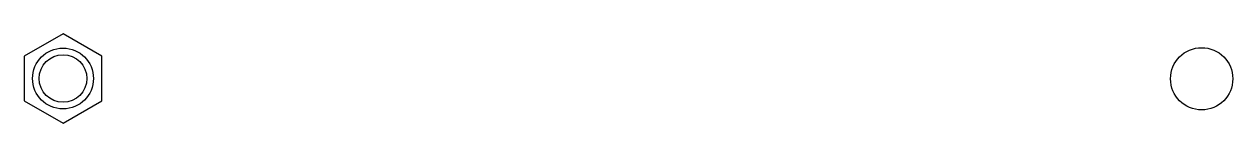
# Model space of a CAD drawing. Header units: millimetres. Extents: x -91.6 to -2.9, y -8.5 to -2.
import ezdxf

# ---------------------------------------------------------------- set-up
doc = ezdxf.new("R2010")
doc.units = ezdxf.units.MM
doc.layers.get('0').update_dxf_attribs({"linetype": 'CONTINUOUS'})

msp = doc.modelspace()

# ---------------------------------------------------------------- linework, layer by layer
msp.add_lwpolyline([(-85.9, -3.605), (-88.75, -1.959), (-91.6, -3.605), (-91.6, -6.895), (-88.75, -8.541), (-85.9, -6.895)], close=True)
for centre, radius in [((-88.75, -5.25), 2.236), ((-88.75, -5.25), 1.75), ((-5.177, -5.272), 2.286)]:
    msp.add_circle(centre, radius)

doc.saveas('drawing.dxf')
